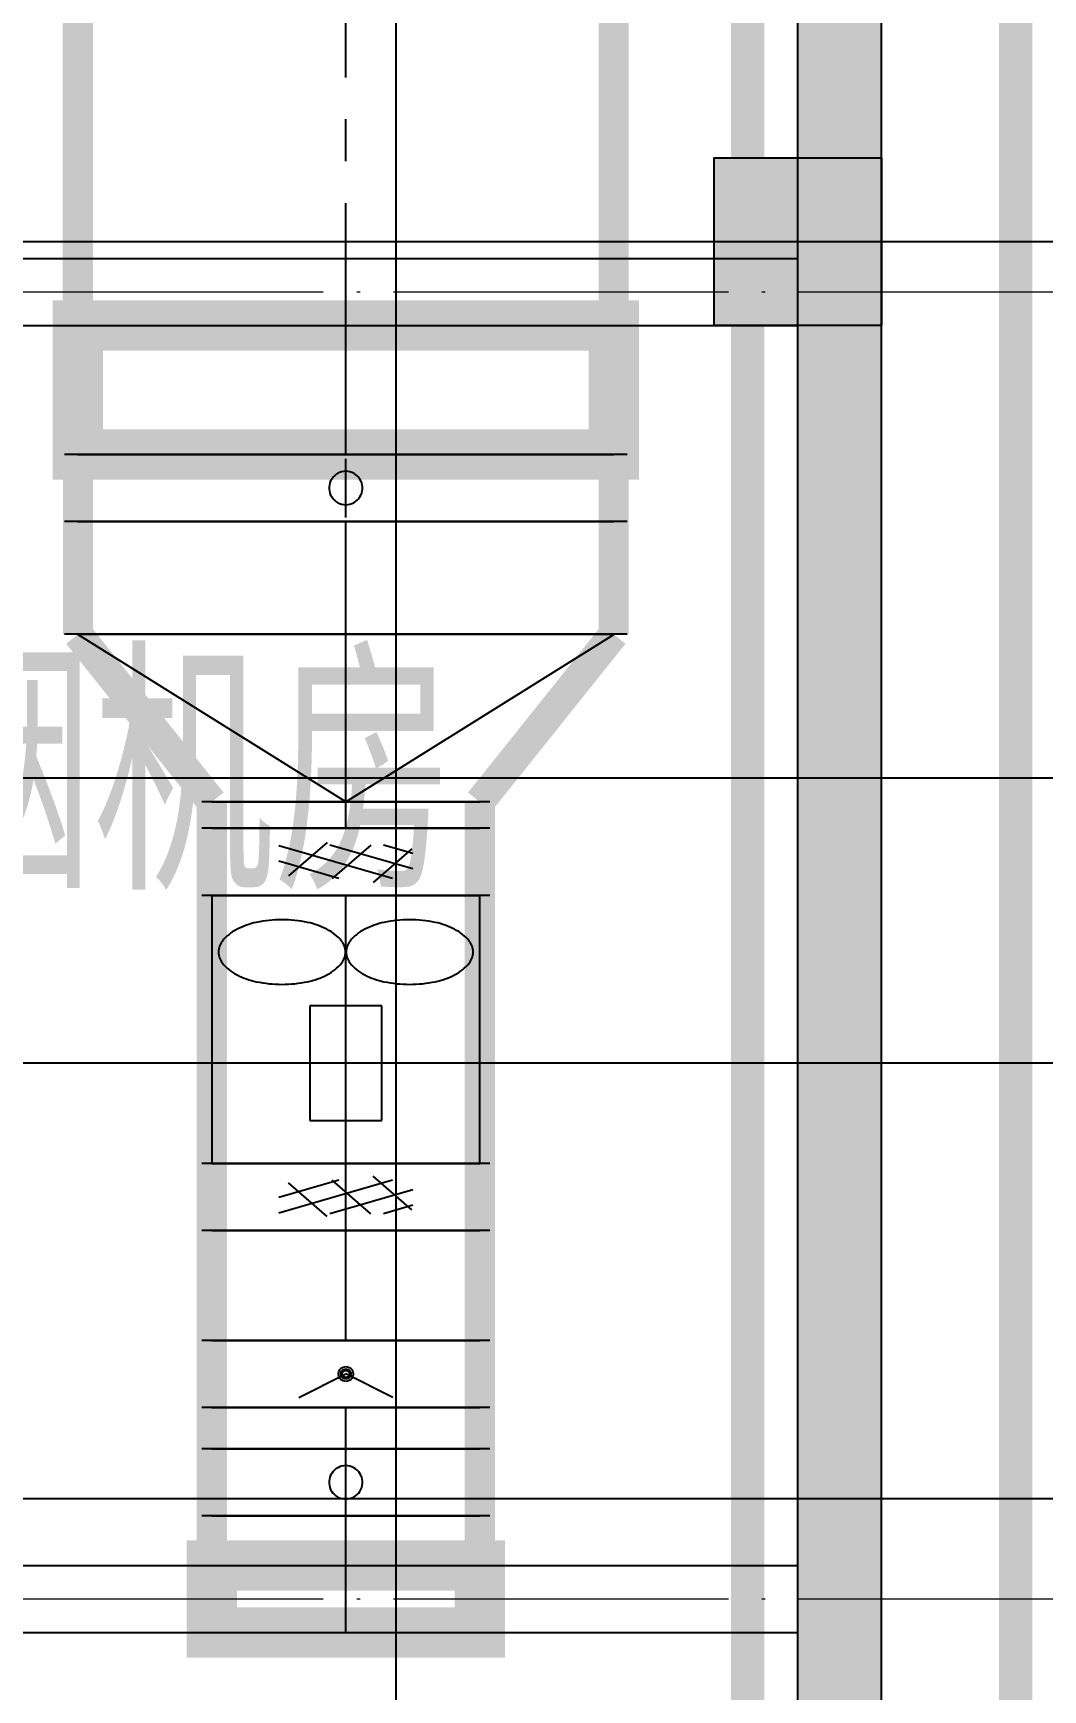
# Model space of a CAD drawing. Extents: x 369444 to 684549, y -549309 to 575337.
# Drawn here: x 528241 to 531256, y 119636 to 124579 of the extents above; entities that cross this region are included whole.
import ezdxf

# ---------------------------------------------------------------- set-up
doc = ezdxf.new("R2010")
doc.units = 0
doc.header["$LTSCALE"] = 1000
doc.header["$MEASUREMENT"] = 0
for name, pattern in [('CENTER2', [1.125, 0.75, -0.125, 0.125, -0.125]), ('DASH', [0.35, 0.25, -0.1]), ('DOTE', [2.42, 2, -0.2, 0.02, -0.2])]:
    doc.linetypes.add(name, pattern=pattern)
for name, color, linetype in [('COLUMN', 9, 'Continuous'), ('DOTE', 1, 'Continuous'), ('DUCT-排烟中心线', 5, 'CENTER2'), ('DUCT-排烟法兰', 4, 'Continuous'), ('DUCT-排烟管', 2, 'Continuous'), ('DUCT-排烟管端线', 4, 'Continuous'), ('DUCT-排烟阀门', 7, 'Continuous'), ('HS-A-轮廓线-地下室', 3, 'DASH'), ('PUB_HATCH', 8, 'Continuous'), ('WALL', 9, 'Continuous'), ('防火分区线', 7, 'Continuous'), ('颜洞口', 1, 'Continuous'), ('风管标注', 3, 'Continuous')]:
    doc.layers.add(name, color=color, linetype=linetype)
doc.layers.add('DOTE2', color=122, linetype='DOTE', lineweight=9)
doc.layers.add('TEXT', color=7, linetype='Continuous', lineweight=13)
doc.styles.add('_HZTXT', font='txt.shx', dxfattribs={"width": 0.8, "bigfont": 'HZTXT.shx'})

# ---------------------------------------------------------------- blocks, each defined once
blk = doc.blocks.new('column500')
h = blk.add_hatch(color=0)
h.dxf.hatch_style = 1
h.paths.add_polyline_path([(-216380.9, -381439.9), (-215880.9, -381439.9), (-215880.9, -380939.9), (-216380.9, -380939.9)])
at = {"color": 0}
blk.add_lwpolyline([(-216380.9, -381439.9), (-215880.9, -381439.9), (-215880.9, -380939.9), (-216380.9, -380939.9)], close=True, dxfattribs=at)
blk = doc.blocks.new('N-风管')
at = {"color": 0}
for p, q in [((38489364730.664551, 3905216479.914868, 3000.000008), (38489364730.664551, 3905215679.914868, 3000.000008)), ((38489365530.664551, 3905216479.914868, 3000.000008), (38489364730.664551, 3905216479.914868, 3000.000008)), ((38489365530.664551, 3905215679.914868, 3000.000008), (38489365530.664551, 3905216479.914868, 3000.000008)), ((38489365130.664551, 3905216150.279045, 3000.000008), (38489365130.664551, 3905216310.710551, 3000.000008)), ((38489365022.920799, 3905216150.279045, 3000.000008), (38489365022.920799, 3905215808.330861, 3000.000008)), ((38489365238.408302, 3905216150.279045, 3000.000008), (38489365022.920799, 3905216150.279045, 3000.000008)), ((38489365238.408302, 3905215808.330861, 3000.000008), (38489365238.408302, 3905216150.279045, 3000.000008)), ((38489365022.920799, 3905215808.330861, 3000.000008), (38489365238.408302, 3905215808.330861, 3000.000008)), ((38489364730.664551, 3905215679.914868, 3000.000008), (38489365530.664551, 3905215679.914868, 3000.000008))]:
    blk.add_line(p, q, dxfattribs=at)
for centre, major_axis, ratio, start_param, end_param in [((38489364867.682289, 3905216257.402982, 3000.000008), (-103.797526, 88.234787), 0.9999998646, -0.3960780331, 0.0206755078), ((38489364911.311768, 3905216171.551923, 3000.000008), (-72.911688, 220.807289), 0.9999996892, -0.1114584501, 0.1512533243), ((38489364940.04615, 3905216035.048581, 3000.000008), (-10.42252, 371.882687), 0.9999999191, -0.0280190341, 0.1794550407), ((38489364940.04615, 3905216035.048581, 3000.000008), (-371.160887, 25.396662), 0.9999998827, 4.5732333702, 4.7807074245), ((38489364968.78054, 3905216171.551923, 3000.000008), (-217.804069, 81.445655), 0.9999996747, 4.600044291, 4.8627559003), ((38489365012.410011, 3905216257.402982, 3000.000008), (-102.717209, 89.490141), 0.9999998291, 4.5421396072, 4.9588929783), ((38489365248.91909, 3905216257.402982, 3000.000008), (102.717208, 89.490141), 0.9999998291, 1.3242923283, 1.7410456994), ((38489365292.548561, 3905216171.551923, 3000.000008), (217.804069, 81.445655), 0.9999996747, 1.4204294068, 1.6831410161), ((38489365321.282951, 3905216035.048581, 3000.000008), (371.160887, 25.396662), 0.9999998827, 1.502477883, 1.7099519372), ((38489365321.282951, 3905216035.048581, 3000.000008), (10.422521, 371.882687), 0.9999999191, -0.1794550402, 0.0280190345), ((38489365350.017326, 3905216171.551923, 3000.000008), (72.911688, 220.807289), 0.9999996892, -0.1512533241, 0.1114584502), ((38489365393.646812, 3905216257.402982, 3000.000008), (103.797526, 88.234787), 0.9999998646, -0.0206755088, 0.3960780322), ((38489364802.279114, 3905216310.710551, 3000.000008), (-47.771673, 20.173988), 0.9999999667, -0.2842753741, 0.3995817051), ((38489365077.813202, 3905216310.710551, 3000.000008), (7.468083, 51.316176), 0.999999932, -1.4262801091, -0.7424229821), ((38489365183.5159, 3905216310.710551, 3000.000008), (-7.468083, 51.316176), 0.999999932, 0.742422983, 1.42628011), ((38489365459.050003, 3905216310.710551, 3000.000008), (47.771673, 20.173988), 0.9999999667, -0.3995817056, 0.2842753735), ((38489364802.279114, 3905216310.710551, 3000.000008), (50.145075, 13.213402), 0.999999968, 2.8839457445, 3.5678028155), ((38489364867.682289, 3905216364.018121, 3000.000008), (98.876179, 93.716623), 0.9999998411, 3.0668351413, 3.4835886948), ((38489365012.410011, 3905216364.018121, 3000.000008), (99.639258, 92.904939), 0.9999998553, 4.4321378431, 4.8488912267), ((38489365077.813202, 3905216310.710551, 3000.000008), (-4.752596, 51.638502), 0.9999999384, 3.9367545198, 4.6206116387), ((38489365183.5159, 3905216310.710551, 3000.000008), (4.752596, 51.638502), 0.9999999384, 1.6625736693, 2.3464307882), ((38489365248.91909, 3905216364.018121, 3000.000008), (-99.639258, 92.904939), 0.9999998553, 1.4342940806, 1.8510474643), ((38489365393.646812, 3905216364.018121, 3000.000008), (-98.876179, 93.716623), 0.9999998411, 2.7995966126, 3.2163501662), ((38489365459.050003, 3905216310.710551, 3000.000008), (-50.145075, 13.213402), 0.999999968, 2.7153824924, 3.3992395635), ((38489364911.311768, 3905216449.869179, 3000.000008), (75.910463, 219.794392), 0.9999996309, 3.0039512987, 3.2666630878), ((38489364968.78054, 3905216449.869179, 3000.000008), (218.632186, 79.195759), 0.9999997334, 4.5723322481, 4.8350438722), ((38489365292.548561, 3905216449.869179, 3000.000008), (-218.632186, 79.195759), 0.9999997334, 1.4481414351, 1.7108530592), ((38489365350.017326, 3905216449.869179, 3000.000008), (-75.910463, 219.794392), 0.9999996309, 3.0165222196, 3.2792340087), ((38489364940.04615, 3905216586.372522, 3000.000008), (10.422521, 371.882687), 0.9999999191, 2.9621376134, 3.1696116881), ((38489364940.04615, 3905216586.372522, 3000.000008), (371.160887, 25.396662), 0.9999998827, 4.6440705366, 4.8515445908), ((38489365321.282951, 3905216586.372522, 3000.000008), (-371.160887, 25.396662), 0.9999998827, 1.4316407166, 1.6391147709), ((38489365321.282951, 3905216586.372522, 3000.000008), (-10.42252, 371.882687), 0.9999999191, 3.1135736195, 3.3210476943)]:
    blk.add_ellipse(centre, major_axis=major_axis, ratio=ratio, start_param=start_param, end_param=end_param, dxfattribs=at)
for p in [(38489365130.664551, 3905216479.914868, 3000.000008), (38489365130.664551, 3905215679.914868, 3000.000008)]:
    blk.add_point(p, dxfattribs=at)
at = {"layer": 'DUCT-排烟中心线', "color": 0}
for p, q in [((38489365130.664551, 3905217795.528043), (38489365130.576477, 3905222740.815687)), ((38489365130.664551, 3905217258.844523), (38489365130.664551, 3905217595.128043)), ((38489365130.664551, 3905216758.644523), (38489365130.664551, 3905217258.644523)), ((38489365130.664551, 3905216680.114869), (38489365130.664551, 3905216758.444523)), ((38489365130.664551, 3905215479.914868), (38489365130.664551, 3905216479.914868)), ((38489365130.664551, 3905215151.909635), (38489365130.664551, 3905216479.714869)), ((38489365130.664551, 3905214628.307475), (38489365130.664551, 3905214951.709635)), ((38489365130.664551, 3905214280.36614), (38489365130.664551, 3905214951.509635))]:
    blk.add_line(p, q, dxfattribs=at)
at = {"layer": 'DUCT-排烟法兰', "color": 0}
for p, q in [((38489365970.664551, 3905217795.428043), (38489364290.664551, 3905217795.428043)), ((38489365970.664551, 3905217595.228044), (38489364290.664551, 3905217595.228044)), ((38489365970.664551, 3905217258.744523), (38489364290.664551, 3905217258.744523)), ((38489365560.664551, 3905216758.544523), (38489364700.664551, 3905216758.544523)), ((38489365560.664551, 3905216680.014869), (38489364700.664551, 3905216680.014869)), ((38489365560.664551, 3905216680.014869), (38489364700.664551, 3905216680.014869)), ((38489365560.664551, 3905216680.014868), (38489364700.664551, 3905216680.014868)), ((38489365560.664551, 3905216479.814868), (38489364700.664551, 3905216479.814868)), ((38489365560.664551, 3905216479.814868), (38489364700.664551, 3905216479.814868)), ((38489365560.664551, 3905216479.814868), (38489364700.664551, 3905216479.814868)), ((38489365560.664551, 3905215679.814868), (38489364700.664551, 3905215679.814868)), ((38489365560.664551, 3905215479.814868), (38489364700.664551, 3905215479.814868)), ((38489365560.664551, 3905215151.809635), (38489364700.664551, 3905215151.809635)), ((38489365560.664551, 3905215151.809635), (38489364700.664551, 3905215151.809635)), ((38489365560.664551, 3905214951.609635), (38489364700.664551, 3905214951.609635)), ((38489365560.664551, 3905214951.609634), (38489364700.664551, 3905214951.609634)), ((38489365560.664551, 3905214828.407475), (38489364700.664551, 3905214828.407475)), ((38489365560.664551, 3905214628.207475), (38489364700.664551, 3905214628.207475)), ((38489365560.664551, 3905214628.207475), (38489364700.664551, 3905214628.207475))]:
    blk.add_line(p, q, dxfattribs=at)
at = {"layer": 'DUCT-排烟管', "color": 0}
for q in [(38489364330.664551, 3905217258.644523), (38489365930.664551, 3905217258.644523)]:
    blk.add_line((38489365130.664551, 3905216758.644523), q, dxfattribs=at)
at = {"layer": 'DUCT-排烟管', "color": 0, "const_width": 90}
for points in [[(38489364330.576477, 3905222740.80144), (38489364330.664551, 3905217795.513797)], [(38489365930.664551, 3905217795.54229), (38489365930.576477, 3905222740.829933)], [(38489364330.664551, 3905217595.328043), (38489364330.664551, 3905217795.328043)], [(38489365930.664551, 3905217795.328043), (38489365930.664551, 3905217595.328043)], [(38489364330.664551, 3905217595.128043), (38489364330.664551, 3905217258.844523)], [(38489365930.664551, 3905217258.844523), (38489365930.664551, 3905217595.128043)], [(38489364730.664551, 3905216758.644523), (38489364330.664551, 3905217258.644523)], [(38489365530.664551, 3905216758.644523), (38489365930.664551, 3905217258.644523)], [(38489364730.664551, 3905216758.444523), (38489364730.664551, 3905216680.114869)], [(38489365530.664551, 3905216680.114869), (38489365530.664551, 3905216758.444523)], [(38489364730.664551, 3905216479.914868), (38489364730.664551, 3905216679.914868)], [(38489365530.664551, 3905216679.914868), (38489365530.664551, 3905216479.914868)], [(38489364730.664551, 3905216479.914868), (38489364730.664551, 3905215479.914868)], [(38489364730.664551, 3905216479.714869), (38489364730.664551, 3905215151.909635)], [(38489365530.664551, 3905215479.914868), (38489365530.664551, 3905216479.914868)], [(38489365530.664551, 3905215151.909635), (38489365530.664551, 3905216479.714869)], [(38489364730.664551, 3905215479.914868), (38489364730.664551, 3905215679.914868)], [(38489365530.664551, 3905215679.914868), (38489365530.664551, 3905215479.914868)], [(38489364730.664551, 3905214951.709635), (38489364730.664551, 3905215151.709635)], [(38489365530.664551, 3905215151.709635), (38489365530.664551, 3905214951.709635)], [(38489364730.664551, 3905214951.709635), (38489364730.664551, 3905214628.307475)], [(38489364730.664551, 3905214951.509635), (38489364730.664551, 3905214280.36614)], [(38489365530.664551, 3905214628.307475), (38489365530.664551, 3905214951.709635)], [(38489365530.664551, 3905214280.36614), (38489365530.664551, 3905214951.509635)], [(38489364730.664551, 3905214628.307475), (38489364730.664551, 3905214828.307475)], [(38489365530.664551, 3905214828.307475), (38489365530.664551, 3905214628.307475)]]:
    blk.add_lwpolyline(points, dxfattribs=at)
at = {"layer": 'DUCT-排烟管端线', "color": 0}
for p, q in [((38489364330.664551, 3905217795.513797), (38489365930.664551, 3905217795.54229)), ((38489364330.664551, 3905217795.328043), (38489365930.664551, 3905217795.328043)), ((38489364330.664551, 3905217595.328043), (38489365930.664551, 3905217595.328043)), ((38489365930.664551, 3905217595.128043), (38489364330.664551, 3905217595.128043)), ((38489364330.664551, 3905217258.844523), (38489365930.664551, 3905217258.844523)), ((38489365930.664551, 3905217258.644523), (38489364330.664551, 3905217258.644523)), ((38489364730.664551, 3905216758.644523), (38489365530.664551, 3905216758.644523)), ((38489365530.664551, 3905216758.444523), (38489364730.664551, 3905216758.444523)), ((38489364730.664551, 3905216680.114869), (38489365530.664551, 3905216680.114869)), ((38489364730.664551, 3905216679.914868), (38489365530.664551, 3905216679.914868)), ((38489364730.664551, 3905216479.914868), (38489365530.664551, 3905216479.914868)), ((38489365530.664551, 3905216479.914868), (38489364730.664551, 3905216479.914868)), ((38489365530.664551, 3905216479.714869), (38489364730.664551, 3905216479.714869)), ((38489364730.664551, 3905215679.914868), (38489365530.664551, 3905215679.914868)), ((38489364730.664551, 3905215479.914868), (38489365530.664551, 3905215479.914868)), ((38489364730.664551, 3905215479.914868), (38489365530.664551, 3905215479.914868)), ((38489364730.664551, 3905215151.909635), (38489365530.664551, 3905215151.909635)), ((38489364730.664551, 3905215151.709635), (38489365530.664551, 3905215151.709635)), ((38489364730.664551, 3905214951.709635), (38489365530.664551, 3905214951.709635)), ((38489365530.664551, 3905214951.709635), (38489364730.664551, 3905214951.709635)), ((38489365530.664551, 3905214951.509635), (38489364730.664551, 3905214951.509635)), ((38489364730.664551, 3905214828.307475), (38489365530.664551, 3905214828.307475)), ((38489364730.664551, 3905214628.307475), (38489365530.664551, 3905214628.307475)), ((38489364730.664551, 3905214628.307475), (38489365530.664551, 3905214628.307475)), ((38489364730.664551, 3905214280.36614), (38489365530.664551, 3905214280.36614))]:
    blk.add_line(p, q, dxfattribs=at)
at = {"layer": 'DUCT-排烟阀门', "color": 0}
for p, q in [((38489365130.664551, 3905217607.828043), (38489365130.664551, 3905217782.828043)), ((38489365083.111717, 3905217710.778893), (38489365081.550194, 3905217704.697109)), ((38489365085.423187, 3905217716.617008), (38489365083.111717, 3905217710.778893)), ((38489365088.448158, 3905217722.119383), (38489365085.423187, 3905217716.617008)), ((38489365092.138893, 3905217727.199243), (38489365088.448158, 3905217722.119383)), ((38489365096.437187, 3905217731.776475), (38489365092.138893, 3905217727.199243)), ((38489365101.275291, 3905217735.778893), (38489365096.437187, 3905217731.776475)), ((38489365106.576874, 3905217739.143378), (38489365101.275291, 3905217735.778893)), ((38489365112.258324, 3905217741.816868), (38489365106.576874, 3905217739.143378)), ((38489365118.230057, 3905217743.757202), (38489365112.258324, 3905217741.816868)), ((38489365124.397888, 3905217744.933779), (38489365118.230057, 3905217743.757202)), ((38489365130.664551, 3905217745.328043), (38489365124.397888, 3905217744.933779)), ((38489365136.931213, 3905217744.933778), (38489365130.664551, 3905217745.328043)), ((38489365143.099037, 3905217743.757202), (38489365136.931213, 3905217744.933778)), ((38489365149.070778, 3905217741.816868), (38489365143.099037, 3905217743.757202)), ((38489365154.752243, 3905217739.143377), (38489365149.070778, 3905217741.816868)), ((38489365160.05381, 3905217735.778893), (38489365154.752243, 3905217739.143377)), ((38489365164.891907, 3905217731.776475), (38489365160.05381, 3905217735.778893)), ((38489365169.190224, 3905217727.199243), (38489365164.891907, 3905217731.776475)), ((38489365172.880943, 3905217722.119383), (38489365169.190224, 3905217727.199243)), ((38489365175.905907, 3905217716.617008), (38489365172.880943, 3905217722.119383)), ((38489365178.217377, 3905217710.778893), (38489365175.905907, 3905217716.617008)), ((38489365179.778923, 3905217704.697109), (38489365178.217377, 3905217710.778893)), ((38489365081.550194, 3905217704.697109), (38489365080.763206, 3905217698.46757)), ((38489365080.763206, 3905217698.46757), (38489365080.763206, 3905217692.188518)), ((38489365080.763206, 3905217692.188518), (38489365081.550194, 3905217685.958978)), ((38489365081.550194, 3905217685.958978), (38489365083.111717, 3905217679.877194)), ((38489365083.111717, 3905217679.877194), (38489365085.423187, 3905217674.039079)), ((38489365085.423187, 3905217674.039079), (38489365088.448158, 3905217668.536704)), ((38489365088.448158, 3905217668.536704), (38489365092.138893, 3905217663.456844)), ((38489365092.138893, 3905217663.456844), (38489365096.437187, 3905217658.879612)), ((38489365096.437187, 3905217658.879612), (38489365101.275291, 3905217654.877194)), ((38489365160.05381, 3905217654.877193), (38489365164.891907, 3905217658.879612)), ((38489365164.891907, 3905217658.879612), (38489365169.190224, 3905217663.456844)), ((38489365169.190224, 3905217663.456844), (38489365172.880943, 3905217668.536704)), ((38489365172.880943, 3905217668.536704), (38489365175.905907, 3905217674.039079)), ((38489365175.905907, 3905217674.039079), (38489365178.217377, 3905217679.877193)), ((38489365178.217377, 3905217679.877193), (38489365179.778923, 3905217685.958978)), ((38489365180.565887, 3905217698.467569), (38489365179.778923, 3905217704.697109)), ((38489365179.778923, 3905217685.958978), (38489365180.565887, 3905217692.188517)), ((38489365180.565887, 3905217692.188517), (38489365180.565887, 3905217698.467569)), ((38489365101.275291, 3905217654.877194), (38489365106.576874, 3905217651.51271)), ((38489365106.576874, 3905217651.51271), (38489365112.258324, 3905217648.839219)), ((38489365112.258324, 3905217648.839219), (38489365118.230057, 3905217646.898885)), ((38489365118.230057, 3905217646.898885), (38489365124.397888, 3905217645.722309)), ((38489365124.397888, 3905217645.722309), (38489365130.664551, 3905217645.328043)), ((38489365130.664551, 3905217645.328043), (38489365136.931213, 3905217645.722308)), ((38489365136.931213, 3905217645.722308), (38489365143.099037, 3905217646.898885)), ((38489365143.099037, 3905217646.898885), (38489365149.070778, 3905217648.839219)), ((38489365149.070778, 3905217648.839219), (38489365154.752243, 3905217651.512709)), ((38489365154.752243, 3905217651.512709), (38489365160.05381, 3905217654.877193)), ((38489365269.83522, 3905216529.914868), (38489364930.664551, 3905216627.825008)), ((38489365075.468567, 3905216638.039873), (38489364959.998512, 3905216538.039873)), ((38489365330.664551, 3905216558.542976), (38489365083.425056, 3905216629.914868)), ((38489365204.965927, 3905216629.914868), (38489365089.49588, 3905216529.914868)), ((38489365330.664551, 3905216604.730998), (38489365243.425056, 3905216629.914868)), ((38489365109.83522, 3905216529.914868), (38489364930.664551, 3905216581.636987)), ((38489365327.503059, 3905216618.307717), (38489365212.033012, 3905216518.307717)), ((38489365327.503059, 3905215541.522019), (38489365212.033012, 3905215641.522019)), ((38489365269.83522, 3905215629.914868), (38489364930.664551, 3905215532.004729)), ((38489365109.83522, 3905215629.914868), (38489364930.664551, 3905215578.19275)), ((38489365075.468567, 3905215521.789864), (38489364959.998512, 3905215621.789864)), ((38489365330.664551, 3905215601.286761), (38489365083.425056, 3905215529.914868)), ((38489365204.965927, 3905215529.914868), (38489365089.49588, 3905215629.914868)), ((38489365330.664551, 3905215555.098739), (38489365243.425056, 3905215529.914868)), ((38489364990.664551, 3905214981.709635), (38489365130.664551, 3905215051.709635)), ((38489365108.600853, 3905215053.754121), (38489365109.352211, 3905215057.773504)), ((38489365108.600853, 3905215049.665116), (38489365108.600853, 3905215053.754121)), ((38489365109.352211, 3905215045.645735), (38489365108.600853, 3905215049.665116)), ((38489365109.352211, 3905215057.773504), (38489365110.82933, 3905215061.586389)), ((38489365110.82933, 3905215041.832852), (38489365109.352211, 3905215045.645735)), ((38489365110.82933, 3905215061.586389), (38489365112.981911, 3905215065.062933)), ((38489365112.981911, 3905215038.356311), (38489365110.82933, 3905215041.832852)), ((38489365112.981911, 3905215065.062933), (38489365115.736656, 3905215068.084746)), ((38489365115.658386, 3905215051.709627), (38489365115.946732, 3905215054.637184)), ((38489365115.946732, 3905215048.782071), (38489365115.658386, 3905215051.709627)), ((38489365115.736656, 3905215068.084746), (38489365118.999748, 3905215070.548924)), ((38489365115.946732, 3905215054.637184), (38489365116.800667, 3905215057.452237)), ((38489365116.800667, 3905215045.967019), (38489365115.946732, 3905215048.782071)), ((38489365116.800667, 3905215057.452237), (38489365118.187393, 3905215060.046604)), ((38489365118.187393, 3905215043.372653), (38489365116.800667, 3905215045.967019)), ((38489365118.187393, 3905215060.046604), (38489365120.053596, 3905215062.320587)), ((38489365120.053596, 3905215041.098672), (38489365118.187393, 3905215043.372653)), ((38489365118.999748, 3905215070.548924), (38489365122.66008, 3905215072.371554)), ((38489365119.94442, 3905215051.198975), (38489365120.041496, 3905215053.237)), ((38489365120.234787, 3905215049.179405), (38489365119.94442, 3905215051.198975)), ((38489365120.041496, 3905215053.237), (38489365120.52253, 3905215055.219823)), ((38489365120.053596, 3905215062.320587), (38489365122.327583, 3905215064.186797)), ((38489365122.327583, 3905215039.232465), (38489365120.053596, 3905215041.098672)), ((38489365120.902122, 3905215047.251285), (38489365120.234787, 3905215049.179405)), ((38489365120.52253, 3905215055.219823), (38489365121.370117, 3905215057.075779)), ((38489365121.922287, 3905215045.484301), (38489365120.902122, 3905215047.251285)), ((38489365121.370117, 3905215057.075779), (38489365122.553627, 3905215058.737788)), ((38489365123.258423, 3905215043.942317), (38489365121.922287, 3905215045.484301)), ((38489365122.327583, 3905215064.186797), (38489365124.921944, 3905215065.573516)), ((38489365124.921944, 3905215037.845748), (38489365122.327583, 3905215039.232465)), ((38489365122.553627, 3905215058.737788), (38489365124.030296, 3905215060.145782)), ((38489365122.66008, 3905215072.371554), (38489365126.592987, 3905215073.490566)), ((38489365124.862244, 3905215042.681064), (38489365123.258423, 3905215043.942317)), ((38489365124.030296, 3905215060.145782), (38489365125.746727, 3905215061.24887)), ((38489365126.675774, 3905215041.746127), (38489365124.862244, 3905215042.681064)), ((38489365124.921944, 3905215065.573516), (38489365127.736992, 3905215066.427454)), ((38489365125.746727, 3905215061.24887), (38489365127.640907, 3905215062.007186)), ((38489365126.592987, 3905215073.490566), (38489365130.664551, 3905215073.867855)), ((38489365128.633453, 3905215041.171298), (38489365126.675774, 3905215041.746127)), ((38489365127.640907, 3905215062.007186), (38489365129.644379, 3905215062.393322)), ((38489365127.736992, 3905215066.427454), (38489365130.664551, 3905215066.715795)), ((38489365130.664551, 3905215040.977351), (38489365128.633453, 3905215041.171298)), ((38489365129.644379, 3905215062.393322), (38489365131.684723, 3905215062.393322)), ((38489365130.664551, 3905215073.867855), (38489365134.736107, 3905215073.490571)), ((38489365130.664551, 3905215066.715795), (38489365133.59211, 3905215066.427457)), ((38489365270.664551, 3905214981.709635), (38489365130.664551, 3905215051.709635)), ((38489365132.695648, 3905215041.171297), (38489365130.664551, 3905215040.977351)), ((38489365131.684723, 3905215062.393322), (38489365133.688187, 3905215062.007185)), ((38489365134.653343, 3905215041.746126), (38489365132.695648, 3905215041.171297)), ((38489365133.59211, 3905215066.427457), (38489365136.407158, 3905215065.573522)), ((38489365133.688187, 3905215062.007185), (38489365135.582367, 3905215061.248868)), ((38489365136.466873, 3905215042.681062), (38489365134.653343, 3905215041.746126)), ((38489365134.736107, 3905215073.490571), (38489365138.669022, 3905215072.371565)), ((38489365135.582367, 3905215061.248868), (38489365137.298813, 3905215060.145778)), ((38489365136.407158, 3905215065.573522), (38489365139.001534, 3905215064.186805)), ((38489365139.001534, 3905215039.232473), (38489365136.407158, 3905215037.845754)), ((38489365138.070679, 3905215043.942314), (38489365136.466873, 3905215042.681062)), ((38489365137.298813, 3905215060.145778), (38489365138.775467, 3905215058.737784)), ((38489365139.406807, 3905215045.484297), (38489365138.070679, 3905215043.942314)), ((38489365138.669022, 3905215072.371565), (38489365142.329353, 3905215070.548941)), ((38489365138.775467, 3905215058.737784), (38489365139.958977, 3905215057.075775)), ((38489365139.001534, 3905215064.186805), (38489365141.275513, 3905215062.320597)), ((38489365141.275513, 3905215041.098683), (38489365139.001534, 3905215039.232473)), ((38489365140.426979, 3905215047.251281), (38489365139.406807, 3905215045.484297)), ((38489365139.958977, 3905215057.075775), (38489365140.806572, 3905215055.219819)), ((38489365141.094307, 3905215049.1794), (38489365140.426979, 3905215047.251281)), ((38489365140.806572, 3905215055.219819), (38489365141.287598, 3905215053.236996)), ((38489365141.384682, 3905215051.19897), (38489365141.094307, 3905215049.1794)), ((38489365141.275513, 3905215062.320597), (38489365143.141724, 3905215060.046617)), ((38489365143.141724, 3905215043.372665), (38489365141.275513, 3905215041.098683)), ((38489365141.287598, 3905215053.236996), (38489365141.384682, 3905215051.19897)), ((38489365142.329353, 3905215070.548941), (38489365145.592453, 3905215068.084767)), ((38489365143.141724, 3905215060.046617), (38489365144.528427, 3905215057.45225)), ((38489365144.528427, 3905215045.967033), (38489365143.141724, 3905215043.372665)), ((38489365144.528427, 3905215057.45225), (38489365145.38237, 3905215054.637198)), ((38489365145.38237, 3905215048.782085), (38489365144.528427, 3905215045.967033)), ((38489365145.38237, 3905215054.637198), (38489365145.670708, 3905215051.709642)), ((38489365145.670708, 3905215051.709642), (38489365145.38237, 3905215048.782085)), ((38489365145.592453, 3905215068.084767), (38489365148.347191, 3905215065.062958)), ((38489365148.347191, 3905215065.062958), (38489365150.499771, 3905215061.586418)), ((38489365150.499771, 3905215041.83288), (38489365148.347191, 3905215038.356337)), ((38489365150.499771, 3905215061.586418), (38489365151.976891, 3905215057.773535)), ((38489365151.976891, 3905215045.645765), (38489365150.499771, 3905215041.83288)), ((38489365151.976891, 3905215057.773535), (38489365152.728249, 3905215053.754153)), ((38489365152.728249, 3905215049.665148), (38489365151.976891, 3905215045.645765)), ((38489365152.728249, 3905215053.754153), (38489365152.728249, 3905215049.665148)), ((38489365115.736656, 3905215035.334502), (38489365112.981911, 3905215038.356311)), ((38489365118.999748, 3905215032.870328), (38489365115.736656, 3905215035.334502)), ((38489365122.66008, 3905215031.047704), (38489365118.999748, 3905215032.870328)), ((38489365126.592987, 3905215029.928698), (38489365122.66008, 3905215031.047704)), ((38489365127.736992, 3905215036.991813), (38489365124.921944, 3905215037.845748)), ((38489365130.664551, 3905215029.551415), (38489365126.592987, 3905215029.928698)), ((38489365130.664551, 3905215036.703475), (38489365127.736992, 3905215036.991813)), ((38489365133.59211, 3905215036.991816), (38489365130.664551, 3905215036.703475)), ((38489365134.736107, 3905215029.928704), (38489365130.664551, 3905215029.551415)), ((38489365136.407158, 3905215037.845754), (38489365133.59211, 3905215036.991816)), ((38489365138.669022, 3905215031.047716), (38489365134.736107, 3905215029.928704)), ((38489365142.329353, 3905215032.870345), (38489365138.669022, 3905215031.047716)), ((38489365145.592453, 3905215035.334524), (38489365142.329353, 3905215032.870345)), ((38489365148.347191, 3905215038.356337), (38489365145.592453, 3905215035.334524)), ((38489365130.664551, 3905214640.807475), (38489365130.664551, 3905214815.807475)), ((38489365083.111717, 3905214743.758325), (38489365081.550194, 3905214737.676541)), ((38489365085.423187, 3905214749.59644), (38489365083.111717, 3905214743.758325)), ((38489365088.448158, 3905214755.098815), (38489365085.423187, 3905214749.59644)), ((38489365092.138893, 3905214760.178675), (38489365088.448158, 3905214755.098815)), ((38489365096.437187, 3905214764.755907), (38489365092.138893, 3905214760.178675)), ((38489365101.275291, 3905214768.758325), (38489365096.437187, 3905214764.755907)), ((38489365106.576874, 3905214772.122809), (38489365101.275291, 3905214768.758325)), ((38489365112.258324, 3905214774.796299), (38489365106.576874, 3905214772.122809)), ((38489365118.230057, 3905214776.736633), (38489365112.258324, 3905214774.796299)), ((38489365124.397888, 3905214777.91321), (38489365118.230057, 3905214776.736633)), ((38489365130.664551, 3905214778.307475), (38489365124.397888, 3905214777.91321)), ((38489365136.931213, 3905214777.91321), (38489365130.664551, 3905214778.307475)), ((38489365143.099037, 3905214776.736633), (38489365136.931213, 3905214777.91321)), ((38489365149.070778, 3905214774.796299), (38489365143.099037, 3905214776.736633)), ((38489365154.752243, 3905214772.122809), (38489365149.070778, 3905214774.796299)), ((38489365160.05381, 3905214768.758325), (38489365154.752243, 3905214772.122809)), ((38489365164.891907, 3905214764.755907), (38489365160.05381, 3905214768.758325)), ((38489365169.190224, 3905214760.178674), (38489365164.891907, 3905214764.755907)), ((38489365172.880943, 3905214755.098814), (38489365169.190224, 3905214760.178674)), ((38489365175.905907, 3905214749.596439), (38489365172.880943, 3905214755.098814)), ((38489365178.217377, 3905214743.758325), (38489365175.905907, 3905214749.596439)), ((38489365179.778923, 3905214737.676541), (38489365178.217377, 3905214743.758325)), ((38489365081.550194, 3905214737.676541), (38489365080.763206, 3905214731.447001)), ((38489365080.763206, 3905214731.447001), (38489365080.763206, 3905214725.167949)), ((38489365080.763206, 3905214725.167949), (38489365081.550194, 3905214718.938409)), ((38489365081.550194, 3905214718.938409), (38489365083.111717, 3905214712.856626)), ((38489365083.111717, 3905214712.856626), (38489365085.423187, 3905214707.018511)), ((38489365085.423187, 3905214707.018511), (38489365088.448158, 3905214701.516136)), ((38489365088.448158, 3905214701.516136), (38489365092.138893, 3905214696.436276)), ((38489365092.138893, 3905214696.436276), (38489365096.437187, 3905214691.859044)), ((38489365164.891907, 3905214691.859044), (38489365169.190224, 3905214696.436275)), ((38489365169.190224, 3905214696.436275), (38489365172.880943, 3905214701.516135)), ((38489365172.880943, 3905214701.516135), (38489365175.905907, 3905214707.01851)), ((38489365175.905907, 3905214707.01851), (38489365178.217377, 3905214712.856625)), ((38489365178.217377, 3905214712.856625), (38489365179.778923, 3905214718.938409)), ((38489365180.565887, 3905214731.447001), (38489365179.778923, 3905214737.676541)), ((38489365179.778923, 3905214718.938409), (38489365180.565887, 3905214725.167949)), ((38489365180.565887, 3905214725.167949), (38489365180.565887, 3905214731.447001)), ((38489365096.437187, 3905214691.859044), (38489365101.275291, 3905214687.856626)), ((38489365101.275291, 3905214687.856626), (38489365106.576874, 3905214684.492141)), ((38489365106.576874, 3905214684.492141), (38489365112.258324, 3905214681.818651)), ((38489365112.258324, 3905214681.818651), (38489365118.230057, 3905214679.878317)), ((38489365118.230057, 3905214679.878317), (38489365124.397888, 3905214678.70174)), ((38489365124.397888, 3905214678.70174), (38489365130.664551, 3905214678.307475)), ((38489365130.664551, 3905214678.307475), (38489365136.931213, 3905214678.70174)), ((38489365136.931213, 3905214678.70174), (38489365143.099037, 3905214679.878317)), ((38489365143.099037, 3905214679.878317), (38489365149.070778, 3905214681.818651)), ((38489365149.070778, 3905214681.818651), (38489365154.752243, 3905214684.492141)), ((38489365154.752243, 3905214684.492141), (38489365160.05381, 3905214687.856625)), ((38489365160.05381, 3905214687.856625), (38489365164.891907, 3905214691.859044))]:
    blk.add_line(p, q, dxfattribs=at)
at = {"layer": '颜洞口', "color": 0, "const_width": 150}
for points in [[(38489365930.655312, 3905218180.36614), (38489364330.664551, 3905218180.36614), (38489364330.664551, 3905217795.508836), (38489365930.655312, 3905217795.508836)], [(38489364730.664551, 3905214280.36614), (38489365530.664551, 3905214280.36614), (38489365530.664551, 3905214480.36614), (38489364730.664551, 3905214480.36614)]]:
    blk.add_lwpolyline(points, close=True, dxfattribs=at)

msp = doc.modelspace()

# ---------------------------------------------------------------- hatches: boundary and pattern name
at = {"layer": 'PUB_HATCH', "linetype": 'ByBlock'}
for points in [[(530524.5, 123807), (530774.5, 123807), (530774.5, 144857), (530524.5, 145107)], [(530524.5, 119907), (530774.5, 119907), (530774.5, 123807), (530524.5, 123807)], [(530524.5, 119107), (530774.5, 119107), (530774.5, 119907), (530524.5, 119907)]]:
    msp.add_hatch(color=256, dxfattribs=at).paths.add_polyline_path(points)

# ---------------------------------------------------------------- linework, layer by layer
at = {"layer": 'DOTE', "color": 8}
for p, q in [((529324.5, 59364.2), (529324.5, 476704.8)), ((530524.5, 59364.2), (530524.5, 261807))]:
    msp.add_line(p, q, dxfattribs=at)
at = {"layer": 'DOTE', "color": 8, "lineweight": -2}
for p, q in [((377844.4, 123957), (624570.9, 123957)), ((377844.4, 122357), (624570.9, 122357)), ((377844.4, 121507), (624570.9, 121507)), ((377844.4, 120207), (624570.9, 120207))]:
    msp.add_line(p, q, dxfattribs=at)
at = {"layer": 'DOTE2', "linetype": 'DOTE', "ltscale": 0.5}
for points in [[(525686.9, 123807), (531519.2, 123807)], [(525686.9, 119907), (531519.2, 119907)]]:
    msp.add_lwpolyline(points, dxfattribs=at)
at = {"layer": 'HS-A-轮廓线-地下室', "lineweight": -2, "ltscale": 8}
msp.add_lwpolyline([(457624.5, 64907), (486824.5, 64907), (486824.5, 67457), (486824.5, 67457), (526874.5, 67457), (526874.5, 72157), (526374.5, 72157), (526374.5, 81778.3), (530774.5, 81778.3), (530774.5, 81778.3), (530774.5, 144857), (535624.5, 144857), (535624.5, 146657), (535624.5, 146657), (535624.5, 146657), (572974.5, 146657)], dxfattribs=at)
at = {"layer": 'WALL', "linetype": 'ByBlock'}
for p, q in [((530524.5, 123807), (530524.5, 145107)), ((530774.5, 123807), (530774.5, 144857)), ((530524.5, 119907), (530524.5, 123807)), ((530774.5, 119907), (530774.5, 123807)), ((530524.5, 119107), (530524.5, 119907)), ((530774.5, 119107), (530774.5, 119907))]:
    msp.add_line(p, q, dxfattribs=at)
at = {"layer": 'WALL'}
for p, q in [((525974.5, 123907), (530524.5, 123907)), ((526174.5, 123707), (530524.5, 123707)), ((526174.5, 120007), (530524.5, 120007)), ((526174.5, 119807), (530524.5, 119807))]:
    msp.add_line(p, q, dxfattribs=at)
at = {"layer": '防火分区线', "color": 130, "linetype": 'DASH', "ltscale": 8, "const_width": 100}
for points in [[(556074.5, 147057), (535224.5, 147057), (535224.5, 145257), (530374.5, 145257), (530374.5, 119507), (526474.5, 119507), (526474.5, 117607), (524674.5, 117607), (524674.5, 118407), (520874.5, 118407), (520874.5, 117807), (515474.5, 117807), (515474.5, 124407), (514874.5, 124407), (514874.5, 127207), (506774.5, 127207), (506774.5, 123607), (509174.5, 123607), (509574.5, 123607), (509574.5, 122007), (508774.5, 122007), (508774.5, 119707), (501274.5, 119707)], [(556874.5, 146257), (536024.5, 146257), (536024.5, 144457), (531174.5, 144457), (531174.5, 118707), (527274.5, 118707), (527274.5, 116807), (523874.5, 116807), (523874.5, 117607), (521674.5, 117607), (521674.5, 117007), (514674.5, 117007), (514674.5, 123607), (514074.5, 123607), (514074.5, 126407), (507574.5, 126407), (507574.5, 124407), (509174.5, 124407), (510374.5, 124407), (510374.5, 121207), (509574.5, 121207), (509574.5, 118907), (502074.5, 118907)]]:
    msp.add_lwpolyline(points, dxfattribs=at)

# ---------------------------------------------------------------- block references
at = {"layer": 'COLUMN', "color": 8, "xscale": -1, "rotation": 270}
msp.add_blockref('column500', (911714.4, 340087.9), dxfattribs=at)
at = {"layer": '风管标注', "color": 8}
msp.add_blockref('N-风管', (-38488835956.2, -3905094473.4), dxfattribs=at)

# ---------------------------------------------------------------- texts
at = {"layer": 'TEXT', "color": 2, "style": '_HZTXT', "width": 0.8}
msp.add_text('排烟机房', height=675, dxfattribs=at).set_placement((527339.1, 122022.6))

doc.saveas('drawing.dxf')
